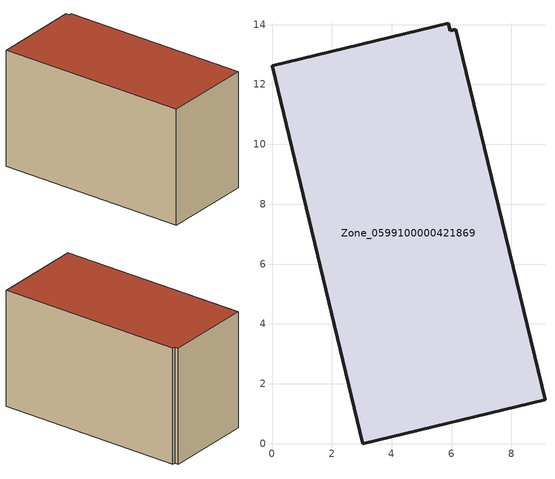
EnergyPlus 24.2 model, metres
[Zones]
Zone_0599100000421869
 floor ground (C_G): 6.15,13.85 9.12,1.46 3.04,0 0,12.62 5.89,14.04 5.95,13.79 z0
 wall outside (C_F): 3.04,0 9.12,1.46 6.15,13.85 5.95,13.79 5.89,14.04 0,12.62 3.04,0 z0:7.96
 roof outside (C_R): 9.12,1.46 6.15,13.85 5.95,13.79 5.89,14.04 0,12.62 3.04,0 z7.96
[BUILDING]
Pand.0599100000421869: North Axis=0; Terrain=City; Loads Convergence Tolerance Value=0.04; Temperature Convergence Tolerance Value=0.4; Solar Distribution=FullExterior; Maximum Number of Warmup Days=25; Minimum Number of Warmup Days=1
[Site:Location]
Rotterdam.The.Hague.AP_ZH_NLD Design_Conditions: Latitude=51.96; Longitude=4.45; Time Zone=1; Elevation=-4.5
[SITE:GROUNDTEMPERATURE:BUILDINGSURFACE]
18, 18, 18, 18, 18, 18, 18, 18, 18, 18, 18, 18
[MATERIAL] Thermal Absorptance=0.9; Solar Absorptance=0.7; Visible Absorptance=0.7
Name | Roughness | Thickness | Conductivity | Density | Specific Heat
G.TI.2006-2014 | MediumSmooth | 0.15 | 0.06 | 540 | 1210
F.TI.2006-2014 | Rough | 0.3 | 0.12 | 1920 | 840
R.TI.2006-2014 | MediumRough | 0.2 | 0.08 | 1500 | 1000
[CONSTRUCTION]
C_G: G.TI.2006-2014
C_F: F.TI.2006-2014
C_R: R.TI.2006-2014
[ZONE]
Zone_0599100000421869: Type=1; Multiplier=1; Ceiling Height=Autocalculate; Volume=Autocalculate; Floor Area=autocalculate; Part of Total Floor Area=Yes
[ZONEINFILTRATION:DESIGNFLOWRATE]
Infil_Zone_0599100000421869: Zone or ZoneList or Space or SpaceList=Zone_0599100000421869; Schedule=AlwaysOn; Design Flow Rate Calculation Method=Flow/Area; Flow Rate per Floor Area=0.0015; Constant Term Coefficient=1; Temperature Term Coefficient=0; Velocity Term Coefficient=0; Velocity Squared Term Coefficient=0
[HVACTEMPLATE:ZONE:IDEALLOADSAIRSYSTEM]
Zone_0599100000421869: Maximum Heating Supply Air Temperature=50; Minimum Cooling Supply Air Temperature=13; Maximum Heating Supply Air Humidity Ratio=0.0156; Minimum Cooling Supply Air Humidity Ratio=0.0077; Heating Limit=NoLimit; Cooling Limit=NoLimit; Dehumidification Control Type=ConstantSensibleHeatRatio; Cooling Sensible Heat Ratio=0.7; Dehumidification Setpoint=60; Humidification Control Type=None; Humidification Setpoint=30; Outdoor Air Method=None; Outdoor Air Flow Rate per Person=0.00944; Outdoor Air Flow Rate per Zone Floor Area=0; Outdoor Air Flow Rate per Zone=0; Demand Controlled Ventilation Type=None; Outdoor Air Economizer Type=NoEconomizer; Heat Recovery Type=None; Sensible Heat Recovery Effectiveness=0.7; Latent Heat Recovery Effectiveness=0.65
[ZONECONTROL:THERMOSTAT]
ThermostatControl_Zone_0599100000421869: Zone or ZoneList=Zone_0599100000421869; Control Type Schedule=DualSetpointControlType; Control 1=Thermostat_Zone_0599100000421869; Temperature Difference Between Cutout And Setpoint=0
[THERMOSTATSETPOINT:DUALSETPOINT]
Thermostat_Zone_0599100000421869: Heating Setpoint Temperature Schedule=HeatingSetpoint_Zone_0599100000421869; Cooling Setpoint Temperature Schedule=CoolingSetpoint_Zone_0599100000421869
[SCHEDULE:COMPACT]
HeatingSetpoint_Zone_0599100000421869: Through: 12/31, For: AllDays, Until: 24:00, 21
CoolingSetpoint_Zone_0599100000421869: Through: 12/31, For: AllDays, Until: 24:00, 24
DualSetpointControlType: Through: 12/31, For: AllDays, Until: 24:00, 4
AlwaysOn: Through: 12/31, For: AllDays, Until: 24:00, 1
